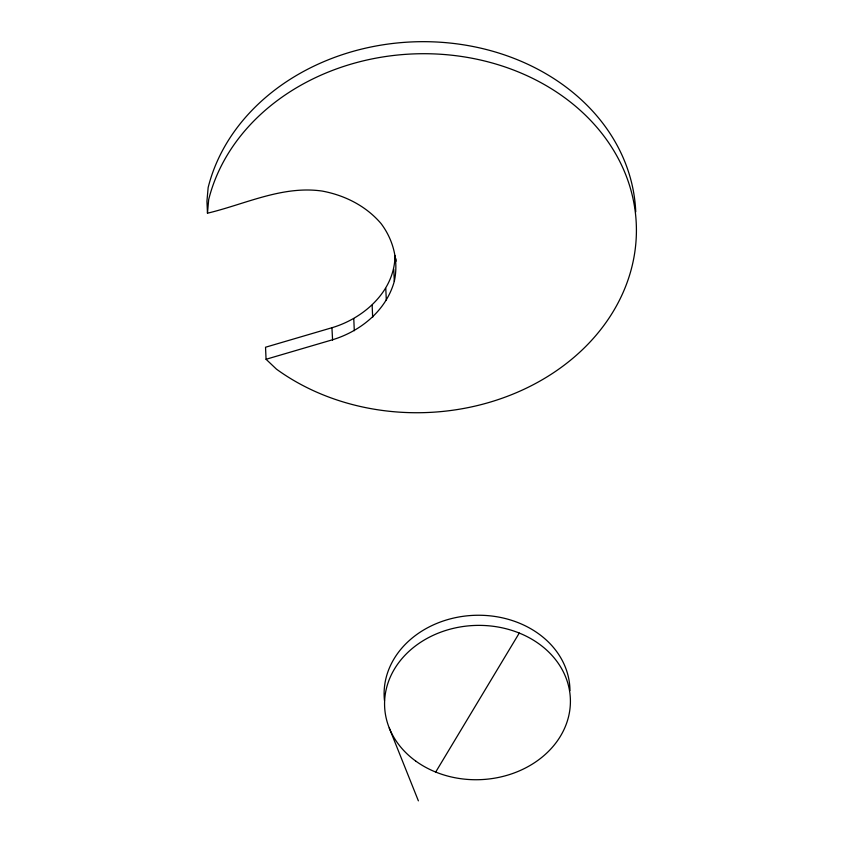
<?xml version="1.0" encoding="UTF-8"?>
<svg xmlns="http://www.w3.org/2000/svg" width="843" height="843" viewBox="0 0 843 843"><rect width="100%" height="100%" fill="white"/><g stroke="black" fill="none" stroke-linecap="round" stroke-linejoin="round"><path stroke-width="1.26" d="M266.061 359.276L332.458 339.792C360.709 331.204 386.168 310.551 394.303 281.341C398.728 261.003 393.491 240.013 381.004 223.5C365.957 205.903 344.766 195.27 322.195 191.066C282.468 185.334 245.197 204.217 207.473 213.205L208.674 199.622A216.187 179.433 -2.5 0 1 500.289 65.396A216.187 179.433 -2.5 0 1 604.115 325.113A216.187 179.433 -2.5 0 1 276.451 369.139L266.061 359.276L265.534 347.232L331.931 327.737C364.039 318.233 394.809 290.972 395.009 255.471M435.694 772.062L519.277 633.051M389.245 727.962L418.381 800.85M395.989 258.822L396.094 261.225M393.776 269.296L394.303 281.341M385.788 288.432L386.315 300.477M372.142 305.282L372.669 317.326M353.775 318.686L354.302 330.73M331.931 327.737L332.585 340.129M207.473 213.205L206.946 201.161L208.147 187.578A216.187 179.433 -2.5 0 1 438.012 42.087A216.187 179.433 -2.5 0 1 635.748 211.878M384.482 700.607A92.962 77.156 -2.5 0 1 472.491 615.411A92.962 77.156 -2.5 0 1 569.973 690.533M415.641 760.997A92.962 77.156 -2.5 0 0 568.477 717.003A92.962 77.156 -2.5 0 0 448.35 629.668A92.962 77.156 -2.5 0 0 415.641 760.997"/></g></svg>
